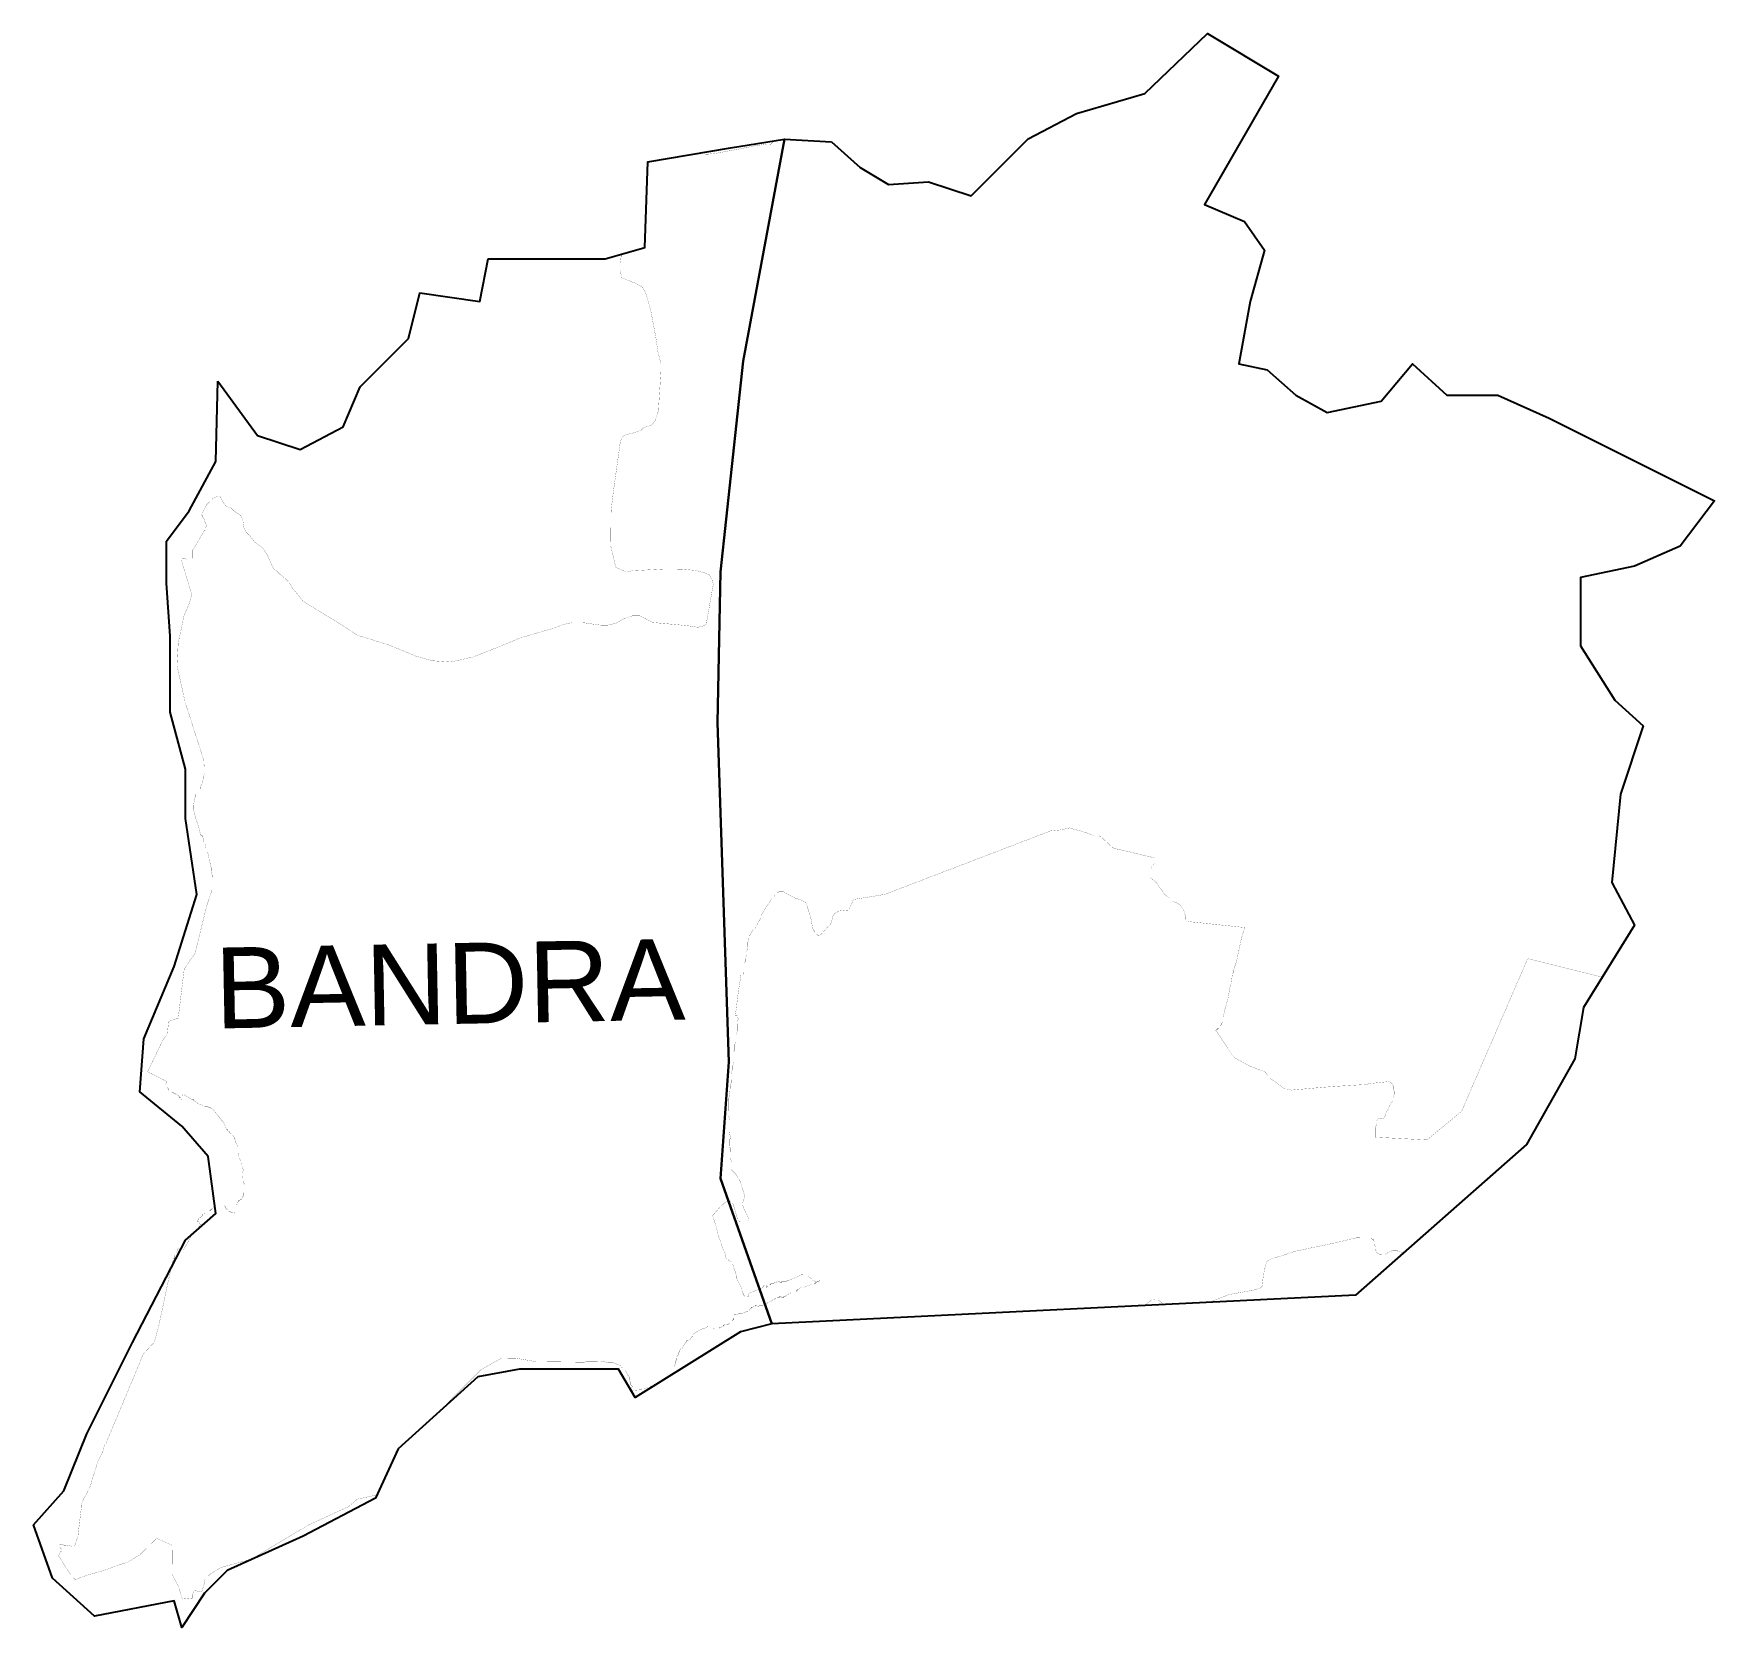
# Model space of a CAD drawing. Header units: metres. Extents: x 270268 to 276508, y 2106718 to 2112634.
import ezdxf

# ---------------------------------------------------------------- set-up
doc = ezdxf.new("R2010")
doc.units = ezdxf.units.M
for name, color, linetype in [('HAZARDS LINE', 1, 'Continuous'), ('village', 3, 'Continuous'), ('VILLAGE NAME', 250, 'Continuous')]:
    doc.layers.add(name, color=color, linetype=linetype)
doc.styles.get("Standard").update_dxf_attribs({"font": 'simplex.shx'})

msp = doc.modelspace()

# ---------------------------------------------------------------- linework, layer by layer
at = {"color": 3, "flags": 128}
for points in [[(273055.3, 2112242.3), (273230, 2112232.4)], [(270951.4, 2111343.6), (271099.4, 2111142.7)]]:
    msp.add_lwpolyline(points, dxfattribs=at)
at = {"layer": 'HAZARDS LINE', "lineweight": 18, "const_width": 0.597}
for points in [[(272753.5, 2112193.1), (272753.4, 2112191), (272757.4, 2112191), (272761.3, 2112186.9), (272773.3, 2112186.8), (272805.2, 2112190.4), (272885, 2112205.4), (272940.9, 2112216.8), (272988.8, 2112224.2), (273004.7, 2112224), (273008.8, 2112227.9), (273012.8, 2112231.9), (273012.8, 2112235.6)], [(271542.4, 2107209.5), (271469.9, 2107193.9), (271437.7, 2107166.4), (271285.6, 2107096.4), (271077, 2106971.3), (271049.1, 2106963.6), (270965.1, 2106940.7), (270925, 2106917.2), (270904.9, 2106897.5), (270900.7, 2106877.7), (270892.4, 2106849.9), (270864.6, 2106854.2), (270856.4, 2106838.3), (270856.3, 2106826.4), (270820.4, 2106822.8), (270805, 2106870.8), (270781.6, 2106914.9), (270781.9, 2106942.8), (270782.8, 2107022.4), (270727.4, 2107047), (270723.4, 2107047), (270663, 2106987.9), (270618.8, 2106960.6), (270582.9, 2106949), (270530.9, 2106929.7), (270462.9, 2106910.5), (270422.9, 2106895), (270407.2, 2106911.2), (270360.2, 2106983.4), (270368.3, 2106999.2), (270372.3, 2106999.2), (270372.4, 2107007.2), (270368.5, 2107011.2), (270364.5, 2107015.2), (270364.6, 2107019.2), (270364.6, 2107023.2), (270368.6, 2107027.1), (270380.6, 2107023), (270388.5, 2107022.9), (270412.4, 2107018.7), (270416.4, 2107018.6), (270420.3, 2107018.6), (270432.7, 2107058.3), (270441.6, 2107133.9), (270445.9, 2107165.7), (270446, 2107173.7), (270454.2, 2107197.5), (270462.3, 2107209.3), (270470.5, 2107225.2), (270474.5, 2107229.1), (270491.1, 2107284.7), (270507.6, 2107336.3), (270523.9, 2107368), (270532.2, 2107395.8), (270536.2, 2107399.7), (270675.4, 2107732.8), (270715.7, 2107776.1), (270732.3, 2107835.7), (270766, 2107994.7), (270787, 2108086.1), (270790.9, 2108086), (270791, 2108090), (270791, 2108094), (270791.1, 2108098), (270795.1, 2108101.9), (270795.2, 2108109.9), (270799.2, 2108109.8), (270803.3, 2108125.7), (270811.3, 2108121.6), (270815.2, 2108117.6), (270819.2, 2108117.6), (270823.2, 2108117.5), (270827.2, 2108125.4), (270839.4, 2108145.2), (270843.5, 2108153.1), (270847.5, 2108161.1), (270851.6, 2108169), (270855.7, 2108172.9), (270859.7, 2108176.9), (270863.7, 2108180.8), (270863.8, 2108184.8), (270871.8, 2108192.7), (270888, 2108212.4), (270880.1, 2108224.4), (270876.2, 2108224.5), (270876.2, 2108228.5), (270880.2, 2108232.4), (270880.3, 2108236.4), (270884.3, 2108240.3), (270888.3, 2108240.3), (270896.3, 2108248.2), (270896.4, 2108252.1), (270900.4, 2108252.1), (270904.4, 2108256), (270908.4, 2108256), (270912.4, 2108259.9), (270916.4, 2108259.9), (270920.4, 2108259.8), (270920.4, 2108263.8), (270924.4, 2108263.8), (270924.4, 2108267.8), (270928.4, 2108267.7), (270928.5, 2108271.7), (270936.5, 2108275.6), (270936.5, 2108279.6), (270940.5, 2108279.5), (270944.5, 2108283.5), (270952.5, 2108283.4), (270956.5, 2108283.3), (270960.5, 2108283.3), (270964.4, 2108283.2), (270972.4, 2108283.2), (270976.4, 2108283.1), (270980.3, 2108279.1), (270980.3, 2108275.1), (270984.2, 2108271.1), (270988.2, 2108267), (270992.1, 2108267), (270992.1, 2108263), (270996.1, 2108263), (271000, 2108258.9), (271004, 2108258.9), (271008, 2108258.8), (271007.9, 2108254.9), (271011.9, 2108254.8), (271016, 2108258.8), (271019.9, 2108258.7), (271024, 2108262.6), (271024, 2108266.6), (271024.1, 2108270.6), (271024.1, 2108274.6), (271024.1, 2108278.6), (271024.2, 2108282.6), (271024.2, 2108286.5), (271020.3, 2108286.6), (271020.3, 2108290.6), (271024.3, 2108290.5), (271024.3, 2108294.5), (271028.4, 2108298.5), (271028.4, 2108302.4), (271032.4, 2108302.4), (271036.4, 2108306.3), (271040.4, 2108306.3), (271040.4, 2108310.3), (271044.5, 2108314.2), (271044.5, 2108318.2), (271048.5, 2108318.1), (271048.5, 2108322.1), (271048.7, 2108334.1), (271048.8, 2108342), (271052.8, 2108346), (271052.8, 2108350), (271052.9, 2108353.9), (271052.9, 2108357.9), (271053, 2108361.9), (271049, 2108365.9), (271045.1, 2108374), (271045.2, 2108381.9), (271045.3, 2108385.9), (271041.4, 2108393.9), (271041.5, 2108401.9), (271041.5, 2108405.9), (271045.5, 2108409.8), (271045.6, 2108413.8), (271045.6, 2108417.8), (271041.8, 2108429.8), (271041.8, 2108433.8), (271037.9, 2108441.8), (271038, 2108449.7), (271034.1, 2108453.8), (271030.2, 2108461.8), (271030.3, 2108465.8), (271026.4, 2108481.7), (271026.5, 2108485.7), (271026.5, 2108489.7), (271026.6, 2108497.7), (271026.7, 2108501.6), (271022.8, 2108509.7), (271018.9, 2108517.7), (271018.9, 2108521.7), (271015, 2108529.7), (271015.1, 2108533.6), (271007.3, 2108545.7), (271003.3, 2108549.7), (270995.4, 2108553.8), (270995.4, 2108557.8), (270987.5, 2108561.8), (270987.6, 2108565.8), (270983.6, 2108565.9), (270983.6, 2108569.9), (270979.7, 2108573.9), (270979.7, 2108577.9), (270972, 2108593.9), (270968, 2108597.9), (270932.7, 2108642.1), (270928.7, 2108642.2), (270924.8, 2108646.2), (270920.8, 2108646.3), (270916.8, 2108646.3), (270916.8, 2108650.3), (270912.8, 2108650.3), (270908.9, 2108650.4), (270904.9, 2108650.4), (270900.9, 2108654.5), (270897, 2108654.5), (270889, 2108658.6), (270877.1, 2108662.7), (270873.2, 2108666.7), (270861.3, 2108674.8), (270861.4, 2108678.8), (270857.4, 2108678.9), (270853.4, 2108678.9), (270825.7, 2108695.2), (270821.7, 2108695.2), (270821.7, 2108691.2), (270817.7, 2108687.3), (270817.6, 2108683.3), (270817.6, 2108679.3), (270813.6, 2108675.4), (270813.6, 2108679.4), (270813.6, 2108683.3), (270809.7, 2108683.4), (270809.7, 2108687.4), (270805.8, 2108691.4), (270801.8, 2108695.4), (270797.8, 2108695.5), (270793.9, 2108699.5), (270789.9, 2108699.5), (270786, 2108703.6), (270782, 2108703.6), (270778, 2108703.7), (270778.1, 2108707.6), (270774.1, 2108707.7), (270774.1, 2108711.7), (270770.2, 2108711.7), (270770.2, 2108715.7), (270766.3, 2108719.7), (270762.3, 2108723.8), (270758.3, 2108723.8), (270758.4, 2108727.8), (270758.4, 2108731.8), (270762.5, 2108743.7), (270691.3, 2108780.3), (270748.4, 2108899.2), (270764.6, 2108922.9), (270769.1, 2108966.7), (270801.1, 2108978.3), (270805, 2108978.2), (270805.1, 2108982.2), (270827, 2109161.2), (270867.5, 2109220.5), (270909.3, 2109391.4), (270929.9, 2109454.9), (270930, 2109462.8), (270930.1, 2109466.8), (270930.1, 2109470.8), (270930.2, 2109474.8), (270930.3, 2109482.8), (270930.3, 2109486.7), (270930.4, 2109490.7), (270930.4, 2109494.7), (270930.4, 2109498.7), (270930.5, 2109502.7), (270930.6, 2109510.6), (270926.8, 2109526.6), (270926.8, 2109530.6), (270926.9, 2109538.6), (270923.1, 2109554.6), (270919.3, 2109570.5), (270915.6, 2109590.5), (270911.6, 2109594.5), (270911.7, 2109606.5), (270907.8, 2109610.5), (270904, 2109626.5), (270904.1, 2109630.5), (270904.1, 2109634.4), (270900.1, 2109634.5), (270900.2, 2109638.5), (270896.3, 2109650.5), (270896.4, 2109654.5), (270892.4, 2109658.5), (270888.4, 2109658.5), (270888.5, 2109662.5), (270884.6, 2109670.5), (270880.8, 2109690.5), (270869.3, 2109722.5), (270861.6, 2109754.4), (270861.8, 2109770.4), (270866.1, 2109798.2), (270870.2, 2109802.2), (270870.2, 2109806.1), (270870.2, 2109810.1), (270874.2, 2109810.1), (270874.3, 2109814.1), (270874.3, 2109818), (270878.3, 2109822), (270878.4, 2109826), (270882.4, 2109829.9), (270886.4, 2109829.9), (270886.4, 2109833.8), (270886.5, 2109837.8), (270890.6, 2109845.7), (270894.6, 2109849.7), (270894.6, 2109853.7), (270894.7, 2109857.6), (270898.8, 2109869.6), (270898.8, 2109873.5), (270898.9, 2109877.5), (270903, 2109889.4), (270903.1, 2109897.4), (270903.1, 2109901.4), (270903.2, 2109905.4), (270903.3, 2109917.3), (270899.4, 2109921.3), (270899.4, 2109925.3), (270899.5, 2109933.3), (270899.6, 2109937.3), (270830.3, 2110153.2), (270800, 2110289), (270804.9, 2110372.6), (270826, 2110471.9), (270846.4, 2110519.5), (270854.8, 2110551.3), (270816.4, 2110679.2), (270816.4, 2110683.2), (270820.4, 2110687.1), (270824.4, 2110687.1), (270828.4, 2110687), (270836.3, 2110683), (270840.3, 2110678.9), (270852.2, 2110678.8), (270856.2, 2110678.8), (270856.2, 2110682.7), (270856.5, 2110702.7), (270856.6, 2110710.6), (270856.6, 2110714.6), (270856.7, 2110718.6), (270860.6, 2110718.5), (270897.2, 2110781.9), (270901.3, 2110789.8), (270905.3, 2110789.7), (270905.3, 2110793.7), (270905.4, 2110797.7), (270909.4, 2110805.6), (270909.5, 2110809.6), (270897.8, 2110837.6), (270893.9, 2110841.7), (270893.9, 2110845.6), (270890, 2110845.7), (270894, 2110849.6), (270894, 2110853.6), (270910.3, 2110885.3), (270930.5, 2110905), (270930.5, 2110909), (270934.5, 2110908.9), (270950.5, 2110916.7), (270954.5, 2110916.7), (270958.5, 2110916.6), (270962.4, 2110912.6), (270970.2, 2110896.6), (270978, 2110884.5), (270982, 2110880.5), (270989.9, 2110876.4), (271001.8, 2110872.3), (271013.6, 2110860.2), (271021.5, 2110856.1), (271033.4, 2110848), (271037.3, 2110844), (271041.2, 2110836), (271045.1, 2110824), (271048.8, 2110800.1), (271056.6, 2110784), (271068.4, 2110772), (271088, 2110747.8), (271091.9, 2110743.8), (271103.8, 2110735.7), (271119.6, 2110723.6), (271127.4, 2110711.5), (271135.3, 2110699.5), (271158.6, 2110647.4), (271170.4, 2110639.3), (271182.2, 2110627.2), (271202, 2110611.1), (271217.7, 2110595), (271229.4, 2110574.9), (271268.7, 2110526.7), (271328.1, 2110490.1), (271375.5, 2110461.7), (271427, 2110429.3), (271470.4, 2110400.9), (271589.5, 2110363.7), (271688.6, 2110322.7), (271748.2, 2110306.1), (271815.9, 2110301.3), (271899.7, 2110320.3), (272007.7, 2110362.9), (272071.8, 2110390.1), (272203.7, 2110428.4), (272231.7, 2110440), (272267.6, 2110447.6), (272311.4, 2110447.1), (272339.3, 2110442.8), (272371.1, 2110438.5), (272399, 2110438.2), (272430.9, 2110445.8), (272451, 2110457.5), (272467, 2110465.3), (272491, 2110473), (272518.8, 2110472.6), (272542.6, 2110460.4), (272566.4, 2110448.2), (272665.8, 2110439.1), (272705.6, 2110434.7), (272733.5, 2110430.4), (272749.4, 2110434.2), (272761.4, 2110438), (272765.5, 2110445.9), (272791, 2110589.1), (272787.3, 2110609), (272775.5, 2110625.1), (272755.7, 2110633.3), (272723.9, 2110641.6), (272672.2, 2110646.2), (272612.4, 2110646.9), (272552.6, 2110643.6), (272492.9, 2110640.3), (272468.9, 2110636.5), (272457, 2110640.7), (272437.2, 2110648.9), (272429.3, 2110652.9), (272410.3, 2110732.8), (272411.8, 2110864.3), (272420.5, 2110935.9), (272446.6, 2111122.8), (272458.7, 2111142.6), (272502.7, 2111154.1), (272510.7, 2111158), (272522.7, 2111161.8), (272530.7, 2111169.7), (272562.7, 2111181.3), (272574.9, 2111197.1), (272587.2, 2111232.8), (272596.8, 2111380.1), (272597.2, 2111408), (272585.7, 2111451.9), (272578.3, 2111503.8), (272559.6, 2111603.6), (272551.9, 2111631.6), (272540.4, 2111671.5), (272528.7, 2111691.6), (272516.8, 2111699.7), (272501, 2111707.8), (272449.4, 2111728.3), (272449.5, 2111736.3), (272445.7, 2111752.3), (272446, 2111780.2), (272450, 2111815.6)], [(276091.4, 2109131.5), (275814.4, 2109200.3), (275569, 2108633.4), (275440.3, 2108527.3), (275249.3, 2108537.4), (275249.4, 2108553.3), (275249.7, 2108573.2), (275253.8, 2108589.1), (275253.9, 2108597.1), (275258, 2108605), (275281.9, 2108608.7), (275290.2, 2108632.5), (275298.3, 2108644.4), (275302.4, 2108656.3), (275314.5, 2108672.1), (275314.7, 2108684.1), (275318.8, 2108696), (275318.9, 2108707.9), (275315, 2108715.9), (275315.2, 2108727.9), (275311.3, 2108735.9), (275307.3, 2108739.9), (275299.4, 2108744), (275231.6, 2108736.8), (275211.7, 2108733), (275104, 2108726.3), (275056.2, 2108722.8), (274936.6, 2108712.2), (274920.7, 2108716.4), (274912.7, 2108716.5), (274896.9, 2108728.6), (274857.4, 2108757), (274849.5, 2108765), (274841.7, 2108777.1), (274837.8, 2108781.1), (274825.9, 2108785.2), (274814, 2108789.3), (274782.2, 2108801.6), (274722.9, 2108834.2), (274656.3, 2108934.5), (274660.3, 2108938.5), (274664.3, 2108938.4), (274664.3, 2108942.4), (274668.3, 2108942.4), (274668.4, 2108946.4), (274672.4, 2108946.3), (274672.4, 2108950.3), (274676.4, 2108954.2), (274676.5, 2108958.2), (274680.5, 2108962.1), (274680.6, 2108966.1), (274680.6, 2108970.1), (274680.6, 2108974.1), (274684.7, 2108978), (274684.7, 2108982), (274689, 2109005.9), (274693.1, 2109021.8), (274701.4, 2109049.6), (274709.9, 2109097.3), (274714, 2109109.2), (274718.4, 2109145), (274722.5, 2109148.9), (274722.5, 2109152.9), (274722.5, 2109156.9), (274730.8, 2109180.7), (274734.9, 2109196.6), (274751.8, 2109276.1), (274764.2, 2109315.8), (274553.3, 2109338.1), (274549.4, 2109342.1), (274545.5, 2109346.1), (274545.5, 2109354.1), (274541.7, 2109366.1), (274537.8, 2109378.1), (274534, 2109386.1), (274530, 2109390.1), (274526.1, 2109398.1), (274514.3, 2109406.2), (274494.4, 2109414.4), (274482.6, 2109426.5), (274466.8, 2109438.6), (274435.5, 2109482.8), (274415.7, 2109499), (274415.9, 2109510.9), (274416, 2109518.9), (274416.1, 2109526.9), (274416.1, 2109534.8), (274420.2, 2109542.8), (274424.2, 2109546.7), (274428.3, 2109554.6), (274428.5, 2109574.5), (274305.4, 2109603.8), (274285.5, 2109608), (274273.6, 2109612.1), (274230.3, 2109652.5), (274222.4, 2109656.5), (274214.4, 2109656.6), (274206.4, 2109656.7), (274202.4, 2109656.8), (274182.6, 2109665), (274158.8, 2109673.2), (274127, 2109681.5), (274115.1, 2109685.7), (274079.2, 2109678.1), (274043.3, 2109674.5), (273427.2, 2109438.5), (273311.5, 2109419.9), (273295.2, 2109384.2), (273291.1, 2109380.3), (273287.1, 2109380.3), (273255.2, 2109376.7), (273251.2, 2109372.8), (273243.2, 2109368.9), (273239.2, 2109364.9), (273235.1, 2109357), (273230.9, 2109341.1), (273226.8, 2109329.2), (273222.7, 2109321.3), (273218.8, 2109321.3), (273190.5, 2109289.8), (273182.5, 2109285.9), (273178.5, 2109285.9), (273178.6, 2109289.9), (273174.6, 2109290), (273170.7, 2109294), (273166.7, 2109298), (273166.8, 2109302), (273162.8, 2109306), (273159, 2109318), (273155.3, 2109342), (273147.6, 2109370), (273139.9, 2109393.9), (273136.1, 2109405.9), (273132.1, 2109410), (273124.2, 2109414), (273116.3, 2109418.1), (273092.5, 2109426.4), (273052.9, 2109446.7), (273049, 2109450.8), (273045, 2109450.8), (273041, 2109450.8), (273037, 2109450.9), (273033, 2109447), (273029, 2109447), (273020.9, 2109439.1), (273016.9, 2109435.2), (273016.9, 2109431.2), (273012.8, 2109427.3), (273008.8, 2109423.3), (273000.7, 2109411.5), (272980.4, 2109379.8), (272976.4, 2109371.9), (272968.3, 2109360), (272968.2, 2109356.1), (272968.2, 2109352.1), (272964.1, 2109344.2), (272964.1, 2109340.2), (272960.1, 2109340.2), (272951.9, 2109320.4), (272947.9, 2109316.5), (272947.8, 2109312.5), (272943.8, 2109312.5), (272939.8, 2109308.6), (272927.6, 2109288.8), (272927.6, 2109284.8), (272923.6, 2109284.9), (272923.6, 2109280.9), (272923.5, 2109276.9), (272919.3, 2109261), (272919.2, 2109245.1), (272915, 2109225.2), (272914.9, 2109221.2), (272914.8, 2109213.2), (272910.7, 2109197.4), (272910.6, 2109193.4), (272910.6, 2109189.4), (272906.5, 2109185.5), (272906.5, 2109181.5), (272906.4, 2109177.5), (272906.4, 2109173.5), (272906.4, 2109169.5), (272906.3, 2109165.5), (272906.1, 2109149.6), (272902.1, 2109149.6), (272902.1, 2109145.7), (272902.1, 2109141.7), (272898.1, 2109141.7), (272894.1, 2109141.8), (272889.8, 2109113.9), (272885.5, 2109086.1), (272881.1, 2109054.3), (272876.7, 2109014.5), (272872.5, 2108990.6), (272876.4, 2108990.6), (272880.4, 2108990.5), (272880.4, 2108986.6), (272880.3, 2108982.6), (272884.3, 2108978.5), (272880.2, 2108966.6), (272880, 2108954.7), (272880, 2108950.7), (272879.9, 2108946.7), (272879.7, 2108930.8), (272875.6, 2108918.9), (272875.5, 2108910.9), (272875.5, 2108906.9), (272875.4, 2108903), (272875.4, 2108899), (272875.4, 2108895), (272875.3, 2108891), (272871.2, 2108883.1), (272871.2, 2108879.1), (272871.1, 2108867.2), (272871, 2108863.2), (272871, 2108859.2), (272866.9, 2108855.2), (272866.9, 2108851.3), (272866.8, 2108843.3), (272866.7, 2108835.3), (272866.7, 2108831.3), (272866.5, 2108815.4), (272862.3, 2108799.5), (272862.3, 2108795.5), (272862.2, 2108787.6), (272858, 2108771.7), (272858, 2108767.7), (272857.9, 2108763.7), (272857.9, 2108759.7), (272857.8, 2108755.8), (272857.8, 2108751.8), (272857.7, 2108743.8), (272857.7, 2108739.8), (272853.5, 2108727.9), (272853.5, 2108723.9), (272853.5, 2108719.9), (272853.4, 2108712), (272849.1, 2108684.1), (272848.8, 2108660.2), (272848.7, 2108652.3), (272848.7, 2108648.3), (272848.3, 2108616.4), (272852.1, 2108600.4), (272851.9, 2108580.5), (272851.8, 2108572.6), (272851.6, 2108556.6), (272851.6, 2108552.6), (272855.3, 2108532.7), (272851.3, 2108528.7), (272851.2, 2108524.8), (272851, 2108504.8), (272851, 2108500.9), (272854.9, 2108496.8), (272854.7, 2108480.9), (272854.7, 2108476.9), (272854.6, 2108472.9), (272854.6, 2108469), (272854.5, 2108465), (272854.5, 2108461), (272858.3, 2108445), (272858.1, 2108425.1), (272858, 2108417.1), (272865.9, 2108409.1), (272873.7, 2108401), (272889.4, 2108376.9), (272904.8, 2108329), (272908.7, 2108320.9), (272900.4, 2108293.1), (272900.3, 2108285.2), (272904.1, 2108273.2), (272923.6, 2108233.1), (272923.6, 2108229.1), (272915.5, 2108221.3), (272907.5, 2108221.4), (272895.6, 2108221.5), (272891.7, 2108225.5), (272887.7, 2108225.6), (272879.8, 2108233.6), (272879.8, 2108237.6), (272868.4, 2108277.6), (272864.5, 2108289.6), (272860.6, 2108293.6), (272856.6, 2108297.6), (272848.7, 2108301.7), (272847, 2108300.9)], [(272847, 2108300.9), (272840.7, 2108297.8), (272832.7, 2108293.9), (272816.6, 2108278.2), (272792.4, 2108250.6), (272788.3, 2108246.6), (272796, 2108222.6), (272803.7, 2108198.6), (272807.5, 2108178.7), (272819.1, 2108146.7), (272822.9, 2108134.7), (272830.7, 2108114.7), (272834.5, 2108106.7), (272838.3, 2108090.7), (272842.3, 2108086.6), (272842.2, 2108082.7), (272846.2, 2108082.6), (272850.2, 2108078.6), (272858.1, 2108074.5), (272858, 2108070.5), (272862, 2108070.5), (272862, 2108066.5), (272865.9, 2108058.5), (272865.8, 2108054.5), (272869.7, 2108046.5), (272877.4, 2108022.5), (272877.3, 2108014.5), (272881.2, 2108006.5), (272889, 2107990.5), (272896.8, 2107974.5), (272896.7, 2107970.5), (272900.6, 2107958.5), (272904.5, 2107954.5), (272904.5, 2107950.5), (272908.5, 2107950.4), (272908.4, 2107946.5), (272912.4, 2107946.4), (272912.3, 2107942.4), (272912.4, 2107946.4), (272916.4, 2107946.4), (272920.4, 2107946.3), (272920.4, 2107950.3), (272916.4, 2107950.4), (272916.5, 2107954.3), (272920.4, 2107954.3), (272932.5, 2107962.1), (272952.5, 2107969.9), (272962.5, 2107973.7)], [(274632.9, 2107924.1), (274636.9, 2107926.8), (274708.9, 2107953.9), (274792.7, 2107968.9), (274820.7, 2107976.6), (274828.7, 2107984.4), (274833.2, 2108024.2), (274837.4, 2108044.1), (274841.6, 2108064), (274845.7, 2108075.9), (274857.7, 2108083.7), (274953.7, 2108114.5), (275097.4, 2108144.7), (275177.3, 2108163.7), (275233.1, 2108163.1), (275237, 2108159.1), (275241, 2108159), (275240.9, 2108155), (275244.9, 2108151), (275244.8, 2108143), (275248.6, 2108131.1), (275248.5, 2108119.1), (275252.4, 2108115.1), (275252.4, 2108111.1), (275256.3, 2108107.1), (275264.3, 2108103), (275284.2, 2108102.8), (275292.2, 2108106.7), (275296.2, 2108110.6), (275308.2, 2108114.4), (275316.2, 2108118.3), (275328.2, 2108118.2), (275332.1, 2108114.2), (275354.1, 2108108.4)], [(272962.5, 2107973.7), (272972.5, 2107977.6), (272972.5, 2107981.6), (272976.5, 2107981.5), (272976.6, 2107985.5), (272980.5, 2107985.5), (272980.5, 2107981.5), (272980.5, 2107977.5), (272984.4, 2107977.5), (272988.4, 2107977.4), (272988.5, 2107981.4), (272988.5, 2107985.4), (272992.5, 2107985.3), (272992.5, 2107981.4), (272996.4, 2107977.3), (272996.4, 2107981.3), (272996.5, 2107985.3), (273000.5, 2107985.3), (273000.5, 2107989.2), (273004.5, 2107989.2), (273004.5, 2107993.2), (273008.5, 2107993.1), (273012.5, 2107993.1), (273016.5, 2107993), (273016.5, 2107997), (273020.5, 2107997), (273028.5, 2108000.9), (273032.5, 2108000.8), (273036.5, 2108000.8), (273040.4, 2107996.8), (273044.4, 2107996.7), (273044.5, 2108000.7), (273048.4, 2108000.6), (273060.4, 2108000.5), (273064.4, 2108004.4), (273068.4, 2108004.4), (273104.4, 2108019.9), (273120.4, 2108027.7), (273124.4, 2108027.7), (273120.4, 2108027.7), (273120.4, 2108023.7), (273124.4, 2108023.7), (273128.4, 2108023.6), (273136.3, 2108023.6), (273140.3, 2108023.5), (273144.3, 2108023.5), (273144.2, 2108019.5), (273152.2, 2108015.4), (273156.1, 2108011.4), (273156.1, 2108007.4), (273160, 2108007.3), (273168, 2108003.3), (273171.9, 2107999.2), (273175.9, 2107999.2), (273175.9, 2108003.2), (273183.9, 2108003.1), (273183.9, 2108007.1), (273183.9, 2108003.1), (273179.9, 2108003.1), (273171.9, 2107999.2), (273171.9, 2107995.3), (273167.9, 2107995.3), (273167.8, 2107991.3), (273163.8, 2107991.4), (273163.8, 2107987.4), (273159.8, 2107987.4), (273159.9, 2107991.4), (273155.9, 2107991.5), (273147.9, 2107987.6), (273135.9, 2107983.7), (273127.9, 2107979.8), (273119.9, 2107979.9), (273107.9, 2107976.1), (273107.9, 2107972.1), (273103.9, 2107972.1), (273103.8, 2107968.1), (273099.8, 2107968.2), (273099.8, 2107964.2), (273095.8, 2107964.3), (273091.8, 2107964.3), (273087.8, 2107960.4), (273083.8, 2107960.4), (273079.8, 2107960.5), (273075.8, 2107956.5), (273071.8, 2107956.6), (273067.8, 2107952.6), (273063.8, 2107948.7), (273059.8, 2107948.7), (273059.8, 2107944.7), (273055.8, 2107944.8), (273055.8, 2107948.8), (273055.8, 2107944.8), (273051.8, 2107944.8), (273051.7, 2107940.9), (273047.8, 2107940.9), (273043.8, 2107940.9), (273043.8, 2107944.9), (273039.8, 2107945), (273035.9, 2107945), (273035.8, 2107941), (273031.8, 2107941.1), (273027.8, 2107941.1), (273023.8, 2107937.2), (273019.8, 2107937.2), (273015.8, 2107933.3), (273011.8, 2107933.3), (273011.9, 2107937.3), (273011.8, 2107933.3), (273007.8, 2107929.4), (272999.8, 2107925.5), (272995.8, 2107925.6), (272991.8, 2107921.6), (272987.7, 2107917.7), (272983.8, 2107917.7), (272982.5, 2107917.1)], [(272982.5, 2107917.1), (272975.8, 2107913.8), (272971.8, 2107913.9), (272967.8, 2107913.9), (272963.8, 2107914), (272959.8, 2107910), (272955.8, 2107910.1), (272951.9, 2107914.1), (272947.9, 2107914.1), (272947.8, 2107910.2), (272935.8, 2107906.3), (272931.9, 2107906.4), (272931.8, 2107902.4), (272927.8, 2107902.4), (272927.8, 2107898.4), (272923.8, 2107894.5), (272919.8, 2107894.5), (272919.7, 2107890.6), (272915.7, 2107890.6), (272895.7, 2107882.9), (272891.8, 2107882.9), (272887.8, 2107883), (272875.8, 2107879.1), (272871.8, 2107879.2), (272867.8, 2107879.2), (272867.8, 2107875.2), (272867.7, 2107871.2), (272867.7, 2107867.2), (272867.6, 2107863.3), (272867.6, 2107859.3), (272863.6, 2107859.3), (272863.6, 2107855.3), (272859.6, 2107855.4), (272859.5, 2107851.4), (272855.5, 2107851.5), (272855.5, 2107847.5), (272851.5, 2107847.5), (272847.5, 2107843.6), (272843.5, 2107843.6), (272839.5, 2107843.7), (272835.5, 2107843.7), (272831.5, 2107839.8), (272827.5, 2107839.8), (272827.5, 2107835.8), (272819.5, 2107831.9), (272815.5, 2107832), (272815.5, 2107828), (272811.5, 2107828), (272807.5, 2107828.1), (272803.5, 2107828.1), (272803.5, 2107824.2), (272799.5, 2107824.2), (272795.5, 2107828.2), (272791.6, 2107828.3), (272787.6, 2107832.3), (272783.7, 2107836.3), (272779.7, 2107836.4), (272775.7, 2107836.4), (272771.7, 2107836.5), (272767.7, 2107832.5), (272759.7, 2107828.6), (272747.7, 2107824.8), (272739.7, 2107820.9), (272715.6, 2107805.2), (272715.6, 2107801.2), (272715.5, 2107797.3), (272711.5, 2107797.3), (272707.5, 2107789.4), (272695.4, 2107781.6), (272691.4, 2107781.6), (272691.4, 2107777.6), (272687.4, 2107773.7), (272675.2, 2107753.9), (272671.2, 2107753.9), (272667.1, 2107746), (272667.1, 2107742), (272663.1, 2107738.1), (272663, 2107730.1), (272659, 2107726.2), (272654.9, 2107722.3), (272654.8, 2107714.3), (272654.8, 2107710.3), (272650.8, 2107706.4), (272650.7, 2107698.4), (272646.6, 2107686.5), (272646.5, 2107682.5), (272646.5, 2107678.5), (272646.3, 2107666.6), (272646.3, 2107662.6), (272646.3, 2107661.9)], [(274395.6, 2107912.5), (274401.8, 2107921.5), (274413.9, 2107929.4), (274417.9, 2107933.3), (274425.9, 2107933.2), (274429.9, 2107937.2), (274433.8, 2107933.1), (274441.8, 2107933), (274453.6, 2107924.9), (274464.3, 2107915.8)], [(272590.7, 2107627.4), (272590.1, 2107627.4), (272582.1, 2107623.5), (272578.1, 2107623.5), (272574.1, 2107619.6), (272570.1, 2107615.7), (272566.1, 2107615.7), (272558.1, 2107611.8), (272554, 2107607.9), (272550.1, 2107607.9), (272546.1, 2107608), (272534.1, 2107604.1), (272530.1, 2107604.2), (272526.1, 2107604.2), (272526.1, 2107600.2), (272486.2, 2107596.7), (272490.4, 2107612.6), (272482.5, 2107620.6), (272482.6, 2107628.6), (272478.7, 2107636.6), (272478.7, 2107640.6), (272478.8, 2107644.6), (272478.8, 2107648.6), (272474.8, 2107648.6), (272474.9, 2107652.6), (272471, 2107660.6), (272467.1, 2107668.6), (272455.3, 2107680.7), (272447.4, 2107684.8), (272447.4, 2107688.8), (272443.4, 2107688.8), (272443.5, 2107692.8), (272439.5, 2107692.8), (272427.6, 2107697), (272419.7, 2107701), (272415.7, 2107701.1), (272411.7, 2107701.1), (272407.7, 2107701.2), (272399.8, 2107701.3), (272371.9, 2107705.6), (272324.1, 2107706.1), (272312.1, 2107702.2), (272308.2, 2107702.3), (272304.2, 2107702.3), (272220.5, 2107703.3), (272132.9, 2107704.3), (272057.4, 2107717.1), (272005.6, 2107717.7), (271929.4, 2107674.7), (271901.2, 2107647.2), (271760.1, 2107505.9)]]:
    msp.add_lwpolyline(points, dxfattribs=at)
at = {"layer": 'village', "color": 3, "true_color": 0x00ff00}
for points in [[(273230, 2112232.4, 0), (273335.8, 2112137.2, 0), (273441.5, 2112073.8, 0), (273589.5, 2112084.4, 0), (273748.1, 2112031.5, 0), (273959.5, 2112243, 0), (274139.3, 2112338.1, 0), (274393, 2112412.1, 0), (274625.6, 2112634.1, 0), (274889.9, 2112475.6, 0), (274615, 2111999.8, 0), (274763, 2111936.4, 0), (274837, 2111830.6, 0), (274784.2, 2111640.3, 0), (274741.9, 2111407.7, 0), (274847.6, 2111386.6, 0), (274953.3, 2111291.4, 0), (275069.6, 2111228, 0), (275270.5, 2111270.3, 0), (275386.8, 2111407.7, 0), (275513.7, 2111291.4, 0), (275704, 2111291.4, 0), (275894.3, 2111206.8, 0)], [(271099.4, 2111142.7, 0), (271258, 2111089.9, 0), (271416.6, 2111174.4, 0), (271480, 2111322.5, 0), (271659.7, 2111502.2, 0), (271702, 2111671.4, 0), (271924.1, 2111639.6, 0), (271955.8, 2111798.2, 0), (272389.2, 2111798.2, 0), (272537.3, 2111840.5, 0), (272547.8, 2112157.7, 0), (272854.4, 2112210.6, 0), (273055.3, 2112242.3, 0), (272902.3, 2111418.3, 0), (272817.7, 2110635.9, 0), (272807.1, 2110075.6, 0), (272849.4, 2108817.5, 0), (272817.7, 2108384, 0), (273008, 2107844.8, 0)], [(275894.3, 2111206.8, 0), (276507.5, 2110900.2, 0), (276380.6, 2110731.1, 0), (276211.5, 2110657.1, 0), (276010.6, 2110614.8, 0), (276010.6, 2110361, 0), (276137.5, 2110160.2, 0), (276243.2, 2110065, 0), (276158.6, 2109811.3, 0), (276126.9, 2109483.5, 0), (276211.5, 2109324.9, 0), (276021.2, 2109018.3, 0), (275989.5, 2108828, 0), (275809.7, 2108510.9, 0), (275175.4, 2107950.5, 0), (273008, 2107844.8, 0), (272817.7, 2108384, 0), (272849.4, 2108817.5, 0), (272807.1, 2110075.6, 0), (272817.7, 2110635.9, 0), (272902.3, 2111418.3, 0), (273055.3, 2112242.3, 0)], [(273008, 2107844.8, 0), (272891.7, 2107814.5, 0), (272500.5, 2107571.3, 0), (272438.8, 2107676.3, 0), (272072.3, 2107676.3, 0), (271917.3, 2107648.1, 0), (271621.2, 2107380.3, 0), (271536.7, 2107197, 0), (271268.8, 2107056.1, 0), (270986.9, 2106929.2, 0), (270902.3, 2106844.6, 0), (270817.7, 2106717.8, 0), (270789.5, 2106816.4, 0), (270493.5, 2106760, 0), (270338.4, 2106901, 0), (270268, 2107098.4, 0), (270380.7, 2107225.2, 0), (270465.3, 2107436.7, 0), (270634.5, 2107775, 0), (270831.8, 2108155.6, 0), (270944.6, 2108254.3, 0), (270916.4, 2108465.7, 0), (270817.7, 2108578.5, 0), (270662.7, 2108705.4, 0), (270676.8, 2108902.7, 0), (270789.5, 2109170.6, 0), (270874.1, 2109438.4, 0), (270831.8, 2109720.4, 0), (270831.8, 2109903.6, 0), (270775.4, 2110115.1, 0), (270775.4, 2110397, 0), (270761.3, 2110594.3, 0), (270761.3, 2110749.4, 0), (270845.9, 2110862.2, 0), (270944.6, 2111045.4, 0), (270951.4, 2111343.6, 0)]]:
    msp.add_polyline3d(points, dxfattribs=at)

# ---------------------------------------------------------------- texts
at = {"layer": 'VILLAGE NAME', "insert": (270936.8, 2109240.7), "char_height": 300, "attachment_point": 1, "rotation": 1.10283}
msp.add_mtext_dynamic_manual_height_columns('{\\fArial|b0|i0|c0|p34;BANDRA}', width=2578.433, gutter_width=1928.7, heights=[0], dxfattribs=at)

doc.saveas('drawing.dxf')
